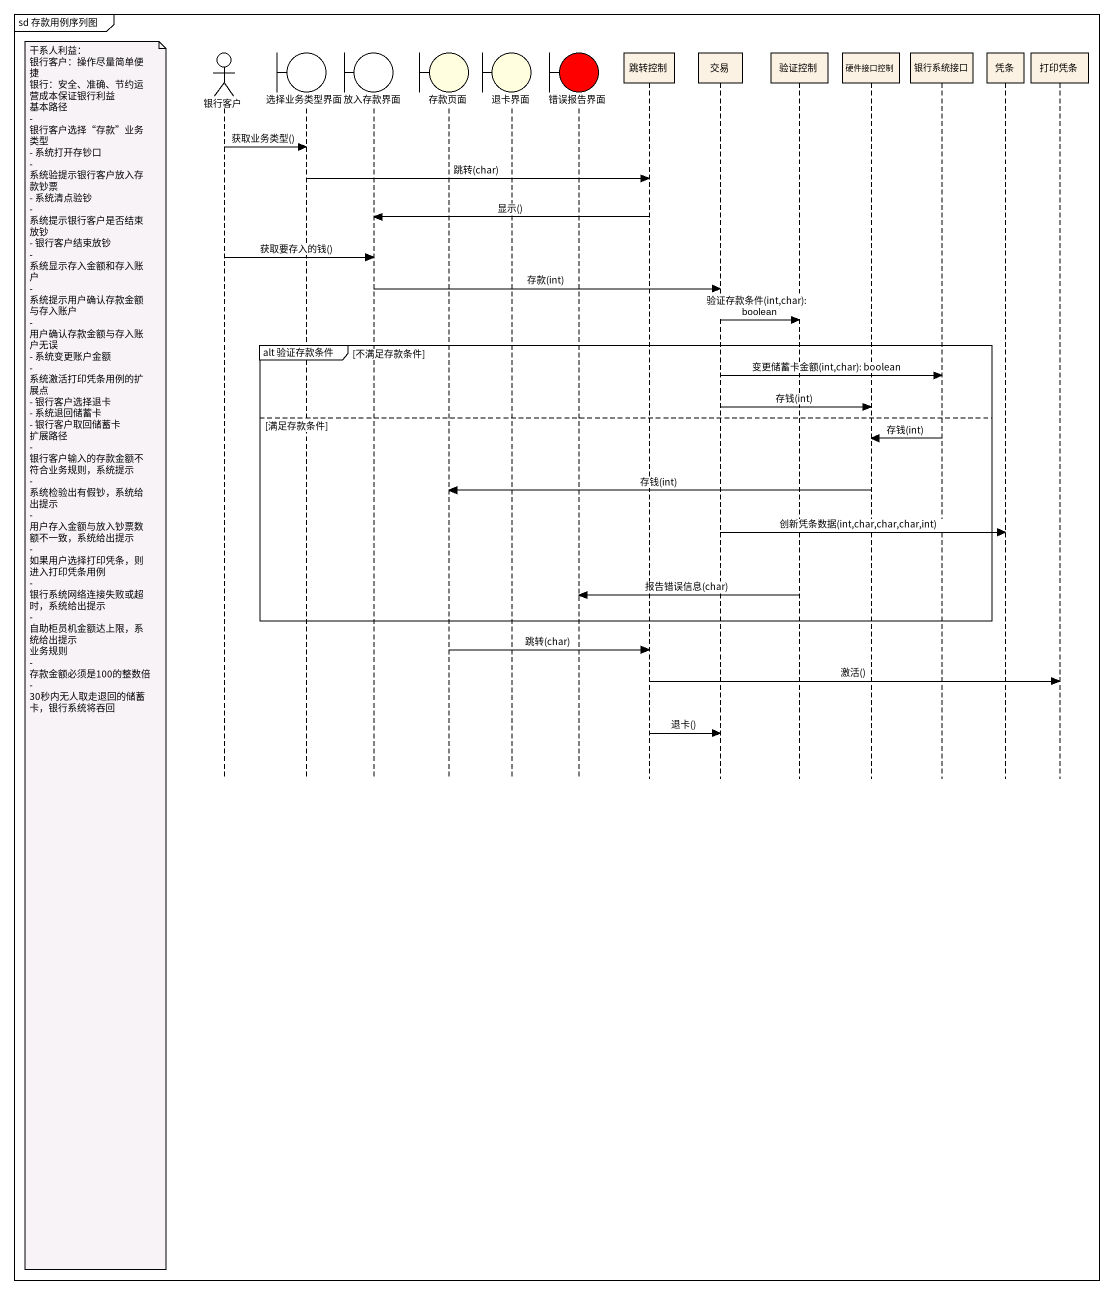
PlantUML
@startuml
mainframe sd 存款用例序列图
hide footbox
actor 银行客户
boundary 选择业务类型界面
boundary 放入存款界面
boundary 存款页面 #FFFFE0
boundary 退卡界面 #FFFFE0
boundary 错误报告界面 #FF0000
participant 跳转控制
participant 交易
participant 验证控制
participant 硬件接口控制
participant 银行系统接口
participant 凭条
participant 打印凭条

银行客户 -> 选择业务类型界面 : 获取业务类型()
选择业务类型界面 -> 跳转控制 : 跳转(char)
跳转控制 -> 放入存款界面 : 显示()
银行客户 -> 放入存款界面 : 获取要存入的钱()
放入存款界面 -> 交易 : 存款(int)
交易 -> 验证控制 : 验证存款条件(int,char): boolean
group alt 验证存款条件 [不满足存款条件]
  交易 -> 银行系统接口 : 变更储蓄卡金额(int,char): boolean
  交易 -> 硬件接口控制 : 存钱(int)
else 满足存款条件
  银行系统接口 -> 硬件接口控制 : 存钱(int)
  硬件接口控制 -> 存款页面 : 存钱(int)
  交易 -> 凭条 : 创新凭条数据(int,char,char,char,int)
  验证控制 -> 错误报告界面 : 报告错误信息(char)
end
存款页面 -> 跳转控制 : 跳转(char)
note left of 银行客户
  干系人利益：
  银行客户：操作尽量简单便捷
  银行：安全、准确、节约运营成本保证银行利益
  基本路径
  - 银行客户选择“存款”业务类型
  - 系统打开存钞口
  - 系统验提示银行客户放入存款钞票
  - 系统清点验钞
  - 系统提示银行客户是否结束放钞
  - 银行客户结束放钞
  - 系统显示存入金额和存入账户
  - 系统提示用户确认存款金额与存入账户
  - 用户确认存款金额与存入账户无误
  - 系统变更账户金额
  - 系统激活打印凭条用例的扩展点
  - 银行客户选择退卡
  - 系统退回储蓄卡
  - 银行客户取回储蓄卡
  扩展路径
  - 银行客户输入的存款金额不符合业务规则，系统提示
  - 系统检验出有假钞，系统给出提示
  - 用户存入金额与放入钞票数额不一致，系统给出提示
  - 如果用户选择打印凭条，则进入打印凭条用例
  - 银行系统网络连接失败或超时，系统给出提示
  - 自助柜员机金额达上限，系统给出提示
  业务规则
  - 存款金额必须是100的整数倍
  - 30秒内无人取走退回的储蓄卡，银行系统将吞回
end note
跳转控制 -> 打印凭条 : 激活()
跳转控制 -> 交易 : 退卡()
@enduml
